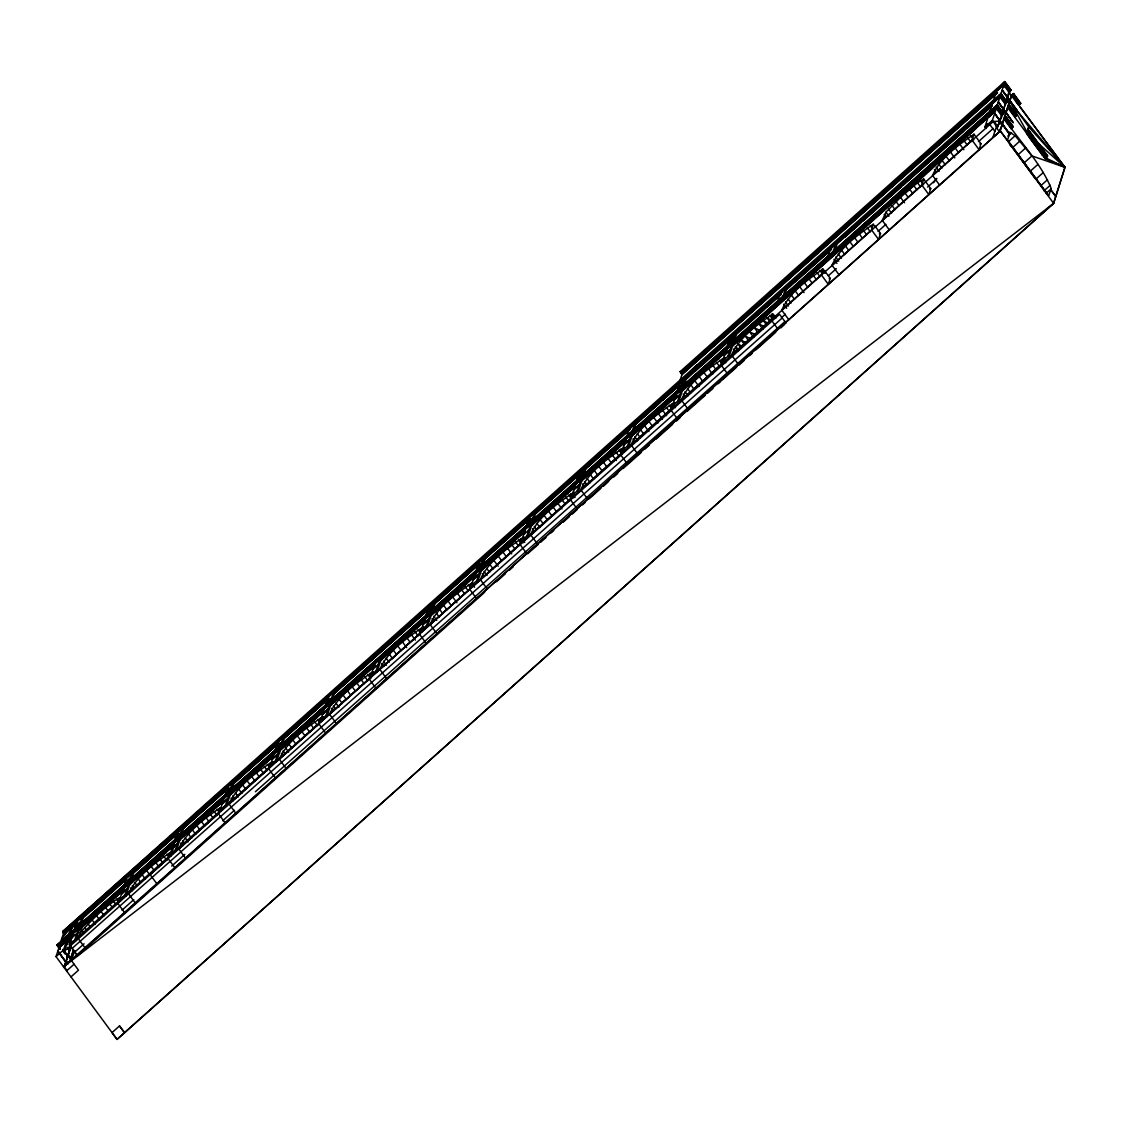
<?xml version="1.0" encoding="UTF-8"?>
<svg xmlns="http://www.w3.org/2000/svg" width="1121" height="1121" viewBox="0 0 1121 1121"><rect width="100%" height="100%" fill="white"/><g stroke="black" fill="none" stroke-linecap="round" stroke-linejoin="round"><path stroke-width="1.5" d="M61.445 939.44L63.687 933.036L62.734 931.439L157.01 847.896M64.472 934.662L62.734 931.439L63.687 933.036L63.252 932.392L999.596 96.042M71.057 938.683L76.466 933.723M74.785 927.165L80.194 922.191L74.981 927.431M67.638 947.539L69.628 950.258L71.085 945.788L67.891 955.638L71.099 945.746M80.348 922.639L75.037 927.249M126.911 889.107L121.502 894.082L126.715 888.841M125.23 882.549L130.639 877.575M176.964 843.931L171.555 848.905L176.908 844.113M175.479 837.653L180.887 832.679M221.804 803.967L227.213 798.993L222.014 804.233M225.531 792.435L230.94 787.474L225.727 792.715M227.367 799.455L222.056 804.051M231.094 787.923L225.783 792.533M272.053 759.085L277.462 754.111L272.249 759.351M275.78 747.553L281.189 742.592L275.976 747.833M277.602 754.573L272.305 759.169M322.302 714.175L327.71 709.215L322.498 714.455M326.225 702.923L331.634 697.963M372.747 669.531L378.169 664.557M422.995 624.635L428.404 619.675L423.051 624.453M426.526 612.837L431.935 607.876L426.723 613.103M432.075 608.325L426.779 612.935M473.062 579.417L478.471 574.442L473.258 579.683M482.198 562.924L477.042 567.983M523.493 534.843L528.902 529.869M532.433 518.07L527.276 523.129M573.546 489.639L578.954 484.678L573.742 489.919M577.273 478.121L582.682 473.146M623.766 444.771L629.175 439.796L623.963 445.037M674.015 399.861L679.424 394.886M683.348 383.634L677.939 388.609L683.151 383.368M729.673 349.976L724.264 354.951L729.617 350.158M733.4 338.458L727.991 343.418L733.344 338.64M579.109 485.127L573.798 489.737M1007.387 96.644L1008.844 92.132L1011.086 90.142L1004.752 81.553L1000.521 86.415M65.915 961.776L64.065 967.493L70.959 947.217M60.002 949.305L57.073 945.017L997.214 104.856L1003.477 113.655L997.214 104.856M60.03 948.1L58.18 945.437L997.101 106.383L1002.833 114.314L996.793 128.214L999.315 131.619L1002.594 124.179L1009.685 133.819L1007.527 139.957L1048.583 195.685L1051.288 188.692C1040.666 162.447 1019.76 141.821 1004.262 118.462L1007.751 107.658L1009.741 105.458L1016.845 115.099L1014.855 117.299L1016.845 115.099M68.073 963.514L66.391 961.229L65.677 961.986L57.956 950.734M1015.738 100.918L1064.95 167.323L1053.558 203.405L117.032 1039.419L56.05 956.619L59.693 945.367M60.324 943.434L61.641 939.398M63.547 949.921L67.19 938.669L73.902 934.718L68.101 939.902L64.458 951.154L63.547 949.921L56.05 956.619M73.678 931.453L76.901 921.476L77.531 922.345M123.913 889.387L123.282 888.519L73.033 933.443L69.39 944.737L70.301 945.97L71.828 941.15L70.315 945.942L64.458 951.154M64.065 967.493L67.694 956.255L62.692 949.445M484.664 592.266L77.573 955.737L69.446 944.849L74.743 939.944L78.4 928.65L79.311 929.884L76.186 939.538M79.577 925.007L82.267 916.698L83.178 917.931L80.544 926.044M75.653 941.178L74.743 939.944M70.217 959.646L73.145 950.594M69.866 961.664L70.833 958.665L67.891 955.638L71.043 945.928M73.468 950.622L70.833 958.665M78.82 937.282L81.987 927.501L79.031 929.505M120.55 901.06L119.639 899.827L123.282 888.533M123.927 886.543L127.149 876.58L127.78 877.435L129.924 875.515M119.639 899.827L124.992 895.034L128.649 883.754L174.442 844.87L173.531 843.637L169.888 854.917L170.798 856.164M129.826 880.097L132.516 871.788L133.427 873.021L131.325 879.537M126.435 894.67L129.56 884.987L174.442 844.87L171.317 854.538M129.069 892.4C137.603 875.641 154.698 863.128 170.042 852.619L168.108 858.574L150.116 874.646L157.136 884.161M174.175 841.647L177.398 831.67L178.029 832.525L180.173 830.619M169.888 854.917L175.24 850.138L178.898 838.844L223.387 801.081M179.542 836.855L182.765 826.892L183.676 828.125L181.56 834.641M223.415 801.109L179.808 840.077L176.151 851.371L175.24 850.138M180.005 839.489L178.996 838.522M179.318 847.504C187.838 830.731 204.947 818.218 220.291 807.709L218.357 813.664L178.828 848.989L185.834 858.504M222.084 808.031L221.047 811.254L220.136 810.021L223.78 798.727M224.424 796.737L227.647 786.774L228.278 787.629M225.489 805.228L229.146 793.934L230.057 795.181L226.4 806.461L225.489 805.228L220.136 810.021M229.791 791.944L233.014 781.982L233.925 783.215L231.809 789.745M229.567 802.594C238.086 785.821 255.196 773.322 270.539 762.812L268.606 768.754L229.076 804.093L236.083 813.608M272.865 761.509L271.296 766.344L270.385 765.111L274.028 753.816M274.141 753.494L277.868 741.976L278.779 743.209M275.738 760.332L279.395 749.038L280.306 750.271L276.649 761.565L275.738 760.332L270.385 765.111M280.026 747.062L283.221 737.184L284.131 738.431L281.539 746.46M279.325 759.183C287.06 741.359 305.234 728.832 320.788 717.902L318.868 723.858L279.325 759.183L286.331 768.698M323.114 716.599L321.545 721.448L320.634 720.2L324.291 708.92M324.922 706.945L328.117 697.066L329.028 698.313M325.987 715.422L329.644 704.128L330.555 705.361L326.898 716.655L325.987 715.422L320.634 720.2M330.807 700.513L333.469 692.288L334.38 693.521L332.292 699.966M330.751 704.773L329.742 703.806M329.574 714.273C337.309 696.449 355.483 683.922 371.037 672.992L369.117 678.948L329.574 714.273L336.58 723.802M373.363 671.703L371.794 676.538L370.883 675.304L374.54 664.01M376.236 670.512L379.893 659.218L380.804 660.465L377.146 671.759L376.236 670.512L370.883 675.304M379.823 669.377C387.558 651.553 405.732 639.026 421.286 628.096L419.366 634.052L379.823 669.377L386.829 678.892M423.612 626.793L422.042 631.627L421.132 630.394L424.789 619.114L425.7 620.347L380.804 660.465M425.952 615.485L428.614 607.26M426.484 625.616L430.142 614.322L431.053 615.555L427.395 626.849L426.484 625.616L421.132 630.394M431.305 610.707L433.967 602.467L434.878 603.715L432.79 610.188M437.092 633.982L430.072 624.467C437.807 606.643 455.981 594.116 471.535 583.186L474.533 587.264M430.072 624.467L469.615 589.142L471.535 583.186M473.342 583.509L472.291 586.731L471.38 585.498L475.038 574.204L475.949 575.437M476.733 580.706L480.391 569.412L481.301 570.645L477.644 581.939L476.733 580.706L471.38 585.498M480.965 567.632L484.188 557.683L485.099 558.917L483.039 565.292M480.32 579.571C488.055 561.747 506.23 549.206 521.783 538.29L519.864 544.231L480.32 579.571L487.341 589.086M524.11 536.987L522.54 541.821L521.629 540.588L525.287 529.294M526.015 527.038L529.056 517.622L529.967 518.855M526.982 535.796L530.639 524.516L531.55 525.749L527.907 537.043L526.982 535.796L521.629 540.588M531.368 522.246L534.409 512.829L535.32 514.063L533.302 520.354M530.569 534.661C538.304 516.837 556.478 504.31 572.032 493.38L570.113 499.335L530.569 534.661L537.59 544.175M574.358 492.077L572.789 496.925L571.878 495.678L575.535 484.398M576.25 482.156L579.291 472.74L580.202 473.973M577.231 490.9L580.888 479.606L581.799 480.839L578.156 492.133L577.231 490.9L571.878 495.678M583.537 475.472L585.568 469.195L584.658 467.947L581.098 478.947L582.009 480.18M580.818 489.751C588.553 471.927 606.727 459.4 622.281 448.47L620.361 454.425L580.818 489.751L587.838 499.265M624.565 447.209L622.996 452.043L622.085 450.81L625.742 439.53M626.485 437.288L629.54 427.872L630.45 429.105M627.452 446.032L631.095 434.738L632.006 435.971L628.363 447.265L627.452 446.032L622.085 450.81M631.852 432.496L634.892 423.079L635.803 424.313L633.771 430.604M638.045 454.397L631.039 444.883C638.76 427.059 656.934 414.532 672.488 403.602L675.487 407.68M631.039 444.883L670.568 409.557L672.488 403.602M674.814 402.313L673.245 407.147L672.334 405.914L675.991 394.62L676.902 395.853L632.006 435.971M676.187 394.017L679.732 383.032M677.701 401.122L681.344 389.828L682.255 391.075L678.611 402.355L677.701 401.122L672.334 405.914M682.044 387.67L685.099 378.239L686.01 379.473L683.978 385.764M688.294 409.501L681.288 399.987C689.009 382.163 707.183 369.622 722.737 358.706L725.735 362.784M681.288 399.987L720.817 364.647L722.737 358.706M725.063 357.403L723.493 362.237L722.583 361.004L726.24 349.71L727.151 350.957M726.926 347.58L729.967 338.15L730.598 339.004M727.949 356.212L731.593 344.932L732.503 346.165L728.86 357.459L727.949 356.212L722.583 361.004M732.293 342.788L735.334 333.371L736.245 334.604L734.213 340.868M732.686 345.59L750.65 329.518M731.537 355.077C739.257 337.253 757.432 324.726 772.986 313.796L771.066 319.751L731.537 355.077L738.543 364.591M777.175 302.698L780.216 293.282L781.127 294.515M782.528 297.92L785.569 288.489L786.48 289.722L784.462 295.972M781.785 310.167C789.506 292.343 807.681 279.816 823.234 268.886L821.315 274.841L781.785 310.167L788.792 319.681M827.41 257.83L830.451 248.4L831.081 249.254M832.763 253.038L835.818 243.621L836.728 244.854L834.711 251.09M833.197 255.756L832.258 254.607M832.034 265.271C839.755 247.447 857.929 234.906 873.483 223.99L871.563 229.945L832.034 265.271L839.04 274.785M824.243 270.245L830.241 278.4L828.321 284.356L821.315 274.841M889.289 229.875L882.283 220.361L885.954 212.163L900.527 197.366L975.718 128.817M874.492 225.349L880.489 233.504L878.57 239.46L871.563 229.945M882.283 220.361L921.812 185.035L923.732 179.08L917.538 182.793L905.123 193.176L908.122 197.254M939.538 184.979L932.532 175.451C940.253 157.641 958.427 145.099 973.981 134.184L980.987 143.698L979.067 149.639L71.45 960.389L74.757 950.468M923.732 179.08L930.738 188.594L928.819 194.55L921.812 185.035M60.212 949.123L57.003 945.227L997.101 106.383L997.017 107.588L58.909 946.04L974.794 127.57M932.532 175.451L972.061 140.125L973.981 134.184M992.435 103.749L785.022 289.596L992.435 103.749L988.932 114.538L995.182 108.947M993.136 101.521L996.261 91.838L997.172 93.071M987.265 123.758L985.835 128.186L984.939 126.967L988.75 115.169L989.647 116.374M1000.899 93.449L1007.162 102.263L1000.899 93.449L999.035 95.271L1000.016 96.77L63.575 933.457L64.682 934.059L63.757 932.784L64.738 934.073M995.658 94.234L682.044 374.372L680.153 371.64L1004.752 81.553M984.939 126.967L992.435 120.269L996.261 108.457L1001.557 115.645M996.863 106.481L999.918 97.037L1005.243 104.253L1001.74 115.057L1003.547 113.445M996.793 128.214L1000.072 120.76L994.775 113.571L1009.39 134.212M998.433 102.193L1003.743 109.41L1003.071 110.026M1000.759 95.075L1006.532 102.908L1005.243 104.253M999.315 131.619L1002.594 124.179L1001.908 124.781L999.4 121.376L1007.597 97.471L1002.286 90.255L1028.77 126.897L1064.95 167.323L1053.642 203.349L117.032 1039.419L112.03 1032.623L119.527 1025.925L124.529 1032.707L119.527 1025.925M1009.769 91.74L1004.332 84.257L1009.769 91.74L1005.425 103.65M1004.598 83.192L1009.853 91.474M1006.013 103.37L1000.703 96.168L1005.929 103.636M996.877 125.188L992.996 137.196L1000.338 130.989L978.899 150.144M992.435 120.269L997.312 127.836L1000.072 120.76L999.4 121.376M1003.743 109.41L1003.127 109.844L1005.579 113.431L1006.322 112.646L1013.118 122.679L998.489 102.011M1002.44 123.17L1011.366 95.537L1013.594 93.547L1020.628 103.398L1018.695 105.388L1011.604 95.761L1013.594 93.547M1004.066 119.064L1011.17 128.705L1012.445 127.374L1005.383 117.621L1004.066 119.064L1000.254 130.877L1048.583 195.685M1007.947 107.07L1011.604 95.761M1010.063 101.058L1017.209 110.531M1009.04 106.313L1016.172 115.841M1006.055 116.85L1013.09 126.715L1006.055 116.85L1004.262 118.462M1009.685 133.819L1009.615 132.124L1015.122 135.753L1031.909 155.917L1064.95 167.323L1019.76 106.677M1011.17 128.705L1013.16 126.491M1013.118 122.679L998.236 102.235M1018.695 105.388L1020.699 103.188M1045.529 156.099L1044.169 157.543L1027.382 134.758L1028.742 133.315L1027.747 131.956L1028.91 130.372L1047.673 155.861L1045.262 158.593L1044.268 157.234L1045.529 156.099L1046.538 157.458M1027.382 134.758L1028.742 133.315M1043.525 153.381L1042.166 154.824L1043.525 153.381L1028.644 133.623M1046.944 156.716L1028.125 131.381M988.89 117.257L994.803 111.385L732.503 346.165M68.479 934.802L71.198 926.605L1000.703 96.168M69.376 936.035L72.108 927.824L76.676 923.746M680.153 371.64L682.437 374.092M997.536 92.749L681.946 374.638L681.05 373.027L1003.645 84.874L1004.766 86.107L1003.407 84.257M679.34 382.513L682.157 374.022L680.223 371.429M72.15 948.38L782.29 317.888M74.911 951.981L84.089 943.77M77.573 955.737L69.46 944.779L779.571 314.342L786.087 323.156M1050.923 190.052L1055.744 196.343M933.555 182.737L936.553 178.421M72.024 937.352L66.363 945.269L65.452 944.022M61.767 939.16L71.198 926.605L72.108 927.824M80.25 932.854C91.88 919.668 104.673 906.525 119.793 897.529L117.873 903.456L124.879 912.97M693.745 368.795L697.08 365.096L691.363 371.051M1009.867 101.114L1009.39 101.661L1006.924 98.088M63.575 933.457L71.198 926.605M133.413 873.063L177.735 833.365M181.644 829.876L228.572 787.839M232.481 784.336L278.877 742.887M282.786 739.384L328.453 698.495M332.853 694.445L431.501 606.181M434.107 603.841L479.774 562.952M481.455 561.369L529.687 518.168M533.596 514.665L782.416 291.866M232.439 784.602L278.064 743.727M283.277 739.047L328.481 698.705M332.937 694.572L431.529 606.363M434.135 604.023L479.788 563.106M481.624 561.579L529.743 518.252M533.736 514.861L631.109 427.521M634.01 424.845L782.416 291.936M1004.626 83.08L680.671 372.522L1003.435 84.145L1002.875 83.388M680.951 373.307L1004.332 84.257M1004.108 86.878L1005.453 85.49L1004.682 86.373M1002.286 90.255L1017.153 110.699M63.645 933.162L63.196 932.532L1000.801 94.963M63.196 932.532L676.902 385.386M993.865 102.011L996.359 99.783M634.416 423.822L637.022 421.482M667.037 394.662L669.657 392.322M230.422 785.709L233.644 782.836M430.31 607.162L433.533 604.289M481.596 561.411L484.818 558.538M681.442 382.934L684.651 380.061M733.821 336.132L735.965 334.226M90.843 910.756L124.781 880.447M141.75 865.286L175.675 834.963M191.341 820.978L226.582 789.492M242.248 775.508L270.96 749.851M273.566 747.511L276.172 745.185M291.838 731.2L302.278 721.868M304.884 719.528L327.08 699.714M342.746 685.716L366.231 664.725M368.837 662.399L397.549 636.742M400.169 634.416L427.577 609.936M443.229 595.938L477.168 565.629M492.834 551.63L528.075 520.144M535.894 513.152L577.665 475.836M584.195 470.007L628.559 430.366M635.089 424.537L659.891 402.383L634.948 424.355M695.104 370.925L727.683 341.821M744.624 326.687L764.172 309.228M766.778 306.902L778.506 296.434M794.144 282.464L796.751 280.138M799.357 277.812L828.027 252.197M844.968 237.063L860.606 223.093M863.212 220.767L901.004 187.011M903.61 184.685L932.28 159.07M934.886 156.744L963.556 131.143M967.465 127.654L990.922 106.691M83.164 917.945L126.771 878.99M131.269 874.983L178.295 832.973M183.648 828.195L228.53 788.105M233.883 783.313L277.49 744.372M284.131 738.445L327.724 699.49M334.366 693.563L428.18 609.768M434.85 603.813L479.732 563.723M485.085 558.945L528.145 520.48M534.661 514.651L580.328 473.875M584.237 470.372L629.904 429.581M635.117 424.929L679.48 385.302M686.01 379.473L729.799 340.35M736.245 334.604L781.323 294.333M831.572 249.451L786.48 289.722L785.569 288.489M992.029 106.131L836.448 244.476M1008.774 92.356L1011.086 90.142L1004.682 81.777M677.729 388.328L683.095 383.55M276.032 747.651L281.385 742.859M476.986 568.165L482.394 563.19M527.22 523.311L532.629 518.35M728.188 343.699L733.596 338.724M57.003 945.227L997.144 105.066M58.138 945.549L60.114 948.016L58.18 945.437L974.878 127.304M89.764 920.117L121.825 891.461M137.449 877.505L172.073 846.565M183.844 836.042L223.611 800.506M272.571 756.759L230.155 794.845L229.245 793.612M322.82 711.849L280.404 749.949L279.493 748.702M328.607 706.678L372.452 667.499M378.968 661.67L392 650.026M394.606 647.7L423.276 622.071M465.874 584.013L431.151 615.233L430.24 613.986M469.727 580.58L473.566 577.133M498.453 554.895L481.413 570.323L480.489 569.09M501.073 552.569L524.558 531.578M532.391 524.572L571.528 489.597M580.664 481.427L625.028 441.786M631.557 435.943L674.618 397.465M682.451 390.472L708.108 367.548M710.672 365.25L724.783 352.653M754.503 326.085L794.495 290.339M797.059 288.055L803.477 282.324M806.041 280.026L940.239 160.107M942.845 157.767L971.571 132.11M974.177 129.77L987.223 118.111M79.311 929.884L124.193 889.78M230.057 795.181L273.664 756.199M278.162 752.191L323.913 711.303M330.555 705.361L375.451 665.243M431.053 615.555L474.659 576.586M481.301 570.645L524.908 531.676M531.55 525.749L575.157 486.78M579.655 482.759L626.653 440.763M682.255 391.075L725.862 352.092M422.799 624.369L428.208 619.395M1005.005 104.029L1007.233 102.039M121.306 893.801L126.659 889.023M322.554 714.273L327.907 709.481M473.314 579.501L478.667 574.723M674.211 400.127L679.62 395.167M724.46 355.217L729.869 350.256M994.775 113.571L1009.629 133.988M57.661 951.112L67.582 964.06M171.751 849.172L177.16 844.211M1007.513 107.448L1009.741 105.458M70.273 945.97L993.332 121.474L999.778 121.166L1001.81 124.907M781.421 317.733L785.415 314.174M828.405 275.738L836.322 268.676M878.009 231.416L885.926 224.34M927.599 187.095L936.834 178.842M978.507 141.596L993.262 128.411M66.601 957.04L67.694 956.255M63.561 966.806L1000.338 130.989L1053.642 203.349L63.561 966.806L71.057 960.108L78.484 970.183L70.973 976.895M496.421 581.785L505.543 573.63M509.466 570.127L513.376 566.637M527.809 553.606L538.164 544.498M540.784 542.172L545.997 537.505M551.21 532.853L553.83 530.513M562.966 522.372L569.482 516.543M572.088 514.217L577.385 509.326M582.528 504.884L585.218 502.348M589.128 498.845L600.87 488.364M603.406 486.248L608.703 481.371M613.846 476.929L617.755 473.44M623.052 468.564L641.254 452.464M645.164 448.975L649.157 445.261M655.673 439.432L672.642 424.284M676.481 421.02L680.461 417.306M686.991 411.477L705.179 395.391M707.799 393.051L713.012 388.398M718.239 383.732L720.845 381.406M722.218 380.019L736.567 367.212M739.103 365.096L744.4 360.219M749.543 355.777L752.233 353.227M756.143 349.738L775.718 332.25M780.861 327.822L784.784 324.319M66.573 970.912L74.07 964.214M1007.821 136.075L1011.562 132.726M1008.872 141.344L1015.122 135.753M1028.91 130.372L1026.472 133.077L1027.747 131.956M1043.259 172.55L1035.762 179.248L1012.501 147.664L1019.998 140.952M1030.745 136.033L1029.386 137.477L1042.264 154.516M1018.246 154.572L1025.757 147.874M1024.342 162.671L1031.909 155.917M1030.409 171.079L1037.906 164.381M1041.255 185.301L1047.504 179.71M1044.001 190.836L1050.251 185.245M1046.285 193.162L1051.288 188.692M1050.98 189.883L1055.688 196.525M159.63 845.57L164.871 840.932M170.112 836.294L187.123 821.203M191.06 817.727L198.907 810.763M205.465 804.962L218.553 793.36M222.49 789.871L230.337 782.906M236.881 777.105L240.819 773.63M246.06 768.992L249.983 765.503M253.906 762.028L261.768 755.064M269.629 748.099L272.235 745.773M285.337 734.171L291.88 728.37M311.526 710.966L314.146 708.64M319.387 704.002L323.31 700.527M342.956 683.123L345.562 680.797M352.12 674.996L356.044 671.507M374.372 655.267L376.992 652.94M384.853 645.99L387.474 643.664M405.802 627.424L408.422 625.098M416.283 618.133L418.89 615.821M426.751 608.857L429.371 606.531M498.775 545.03L501.395 542.704M538.052 510.223L543.293 505.585M561.621 489.331L565.545 485.855M569.482 482.366L576.026 476.565M593.051 461.488L596.975 457.999M600.912 454.523L617.923 439.432M624.481 433.631L628.405 430.156M121.993 910.182L133.791 899.645M171.681 866.071L184.797 854.37M222.687 820.782L234.485 810.245M255.378 791.762L785.05 321.461M979.866 144.006L980.987 143.698M929.617 188.917L930.738 188.594M879.368 233.827L880.489 233.504M829.12 278.723L830.241 278.4M755.554 334.492L749.781 332.068L753.718 337.309M751.014 338.752L745.353 336.272L748.296 340.252M760.15 330.429L754.377 327.893L757.362 331.746M745.983 342.536L741.317 340.28L744.246 344.301M764.55 326.715L758.889 323.927L762.911 329.098M742.284 346.347L737.87 343.867L740.813 347.93M768.502 323.535L763.107 320.41L766.147 324.305M739.3 349.64L735.208 346.865L738.178 350.943M771.823 321.068L766.792 317.509L769.833 321.433M735.937 351.195L733.456 349.121L735.46 351.84M1036.561 141.792L1064.95 167.323L1045.262 158.593L1045.529 157.795L1064.95 167.323L1016.971 110.741M1009.573 144.539L1012.501 147.664M769.763 315.379L771.794 318.014M771.865 314.118L774.891 318.126M681.05 373.027L682.044 374.372M989.24 123.772L994.873 131.409M63.841 950.146L69.572 957.923M1013.524 93.772L1020.628 103.398M1012.389 94.851L1019.493 104.491M1012.305 95.117L1019.409 104.757M1011.366 95.537L1003.771 85.14L1000.114 96.434L999.105 95.061L62.664 931.663L63.687 933.036M1028.812 130.667L1047.575 156.155M1009.671 105.668L1016.775 115.309M1027.873 131.591L1046.65 157.094M1043.427 153.689L1045.431 156.408M1008.508 106.789L1015.612 116.43M1008.424 107.056L1015.528 116.696M1028.742 134.968L1009.811 101.282M1030.073 136.818L1032.133 139.621M1034.669 143.026L1038.621 148.378M1042.46 153.619L1044.52 156.422M1009.979 109.816L1014.029 115.323M1007.751 107.658L1027.481 134.436M1002.314 114.776L997.017 107.588L1002.23 115.043M1004.822 118.195L1011.913 127.836M1004.724 118.476L1011.829 128.102M1031.6 155.525L1032.189 156.323M994.481 121.909L996.079 124.095M970.758 135.753L973.757 139.831M972.061 140.125L979.067 149.639M967.787 137.897L970.786 141.975M964.102 140.798L967.101 144.875M959.884 144.315L963.892 149.752M955.372 148.266L958.371 152.344M950.776 152.456L954.784 157.893M946.348 156.66L949.347 160.737M942.313 160.653L945.311 164.731M938.866 164.255L941.864 168.332M936.203 167.253L939.202 171.331M932.672 165.207L933.317 166.076M934.452 169.509L936.455 172.228M927.319 170L927.95 170.868M920.509 180.663L923.508 184.741M917.538 182.793L920.537 186.871M913.853 185.694L916.852 189.771M909.635 189.225L912.648 193.302M900.527 197.366L904.535 202.803M896.099 201.57L899.098 205.647M892.064 205.563L895.062 209.641M888.617 209.151L891.615 213.228M885.954 212.163L888.953 216.241M884.203 214.405L886.207 217.124M870.26 225.559L872.264 228.278M867.29 227.703L870.288 231.781M863.604 230.604L866.603 234.681M859.387 234.121L862.399 238.198M854.875 238.072L857.873 242.164M850.279 242.262L853.291 246.34M845.851 246.466L848.849 250.544M841.815 250.473L844.814 254.551M838.368 254.061L841.367 258.138M835.706 257.059L838.704 261.137M833.954 259.315L836.953 263.393M822.113 269.208L825.112 273.286M820.012 270.469L822.015 273.188M817.041 272.599L820.04 276.677M813.356 275.514L816.354 279.591M809.138 279.031L812.15 283.109M804.626 282.982L807.624 287.06M800.03 287.172L804.037 292.609M795.602 291.376L798.6 295.454M791.566 295.369L794.565 299.447M788.119 298.971L791.118 303.048M785.457 301.969L788.455 306.047M783.705 304.225L786.704 308.303M773.994 315.155L775.998 317.874M771.066 319.751L778.072 329.266M719.514 360.275L722.513 364.353M720.817 364.647L727.823 374.162M716.543 362.419L719.542 366.497M712.858 365.32L715.857 369.398M708.64 368.837L712.648 374.274M704.128 372.789L707.127 376.866M699.532 376.978L702.531 381.056M695.104 381.182L699.112 386.619M691.068 385.19L694.067 389.267M687.621 388.777L690.62 392.854M684.959 391.775L687.958 395.853M683.207 394.031L685.211 396.75M669.265 405.185L672.264 409.263M670.568 409.557L677.574 419.072M666.294 407.315L669.293 411.393M662.609 410.216L666.617 415.667M658.391 413.747L662.399 419.184M653.879 417.699L657.887 423.135M649.283 421.888L652.282 425.966M644.855 426.092L648.863 431.529M640.82 430.086L643.818 434.163M637.373 433.687L640.371 437.765M634.71 436.686L637.709 440.763M631.333 434.079L632.244 435.312M632.959 438.928L634.962 441.646M621.16 448.792L623.15 451.511M619.058 450.053L622.057 454.131M620.361 454.425L627.368 463.94M616.088 452.183L619.086 456.261M612.402 455.098L616.396 460.535M608.185 458.615L611.183 462.693M603.673 462.567L606.671 466.644M599.076 466.756L602.075 470.834M594.648 470.96L597.647 475.038M590.599 474.954L593.612 479.031M587.166 478.555L590.164 482.633M584.503 481.554L586.507 484.272M582.752 483.81L584.756 486.528M573.027 494.739L575.031 497.458M570.911 493.702L573.91 497.78M568.809 494.964L570.799 497.682M570.113 499.335L577.119 508.85M565.839 497.093L568.837 501.171M562.153 499.994L565.152 504.072M557.936 503.511L561.943 508.948M553.424 507.477L556.422 511.554M548.828 511.652L551.826 515.73M544.4 515.856L547.398 519.934M540.35 519.864L543.363 523.941M536.917 523.451L539.916 527.529M534.255 526.45L536.258 529.168M532.503 528.706L534.507 531.424M522.778 539.649L524.782 542.368M520.662 538.598L523.661 542.676M518.561 539.86L520.55 542.578M519.864 544.231L526.87 553.746M515.59 542.004L518.589 546.081M511.905 544.904L514.903 548.982M507.687 548.421L511.694 553.858M503.175 552.373L506.174 556.45M498.579 556.562L501.577 560.64M494.151 560.766L498.158 566.203M490.101 564.76L493.114 568.837M486.668 568.361L489.667 572.439M479.452 563.331L478.821 562.476L475.136 573.868L476.047 575.115M484.006 571.36L487.004 575.437M482.254 573.616L484.258 576.334M468.312 584.77L470.302 587.488M469.615 589.142L476.621 598.656M465.341 586.9L468.34 590.977M461.656 589.8L464.655 593.878M457.438 593.331L460.437 597.409M452.926 597.283L456.92 602.72M448.33 601.473L451.329 605.55M443.902 605.676L446.901 609.754M439.852 609.67L442.865 613.748M436.419 613.271L439.418 617.349M433.757 616.27L436.756 620.347M432.005 618.512L434.009 621.23M418.049 629.666L420.053 632.384M419.366 634.052L426.372 643.566M415.092 631.81L418.091 635.887M411.407 634.71L415.401 640.147M407.189 638.227L410.188 642.305M402.677 642.193L406.671 647.63M398.081 646.369L401.08 650.446M393.653 650.572L396.652 654.65M389.604 654.58L392.616 658.658M386.17 658.167L389.169 662.245M383.508 661.166L386.507 665.243M381.757 663.422L383.76 666.14M369.916 673.315L371.906 676.033M367.8 674.576L370.813 678.653M369.117 678.948L376.124 688.462M364.829 676.72L367.842 680.797M361.144 679.62L364.157 683.698M356.94 683.137L359.939 687.215M352.428 687.089L355.427 691.167M347.832 691.279L350.831 695.356M343.404 695.482L346.403 699.56M339.355 699.476L342.367 703.554M335.922 703.077L338.92 707.155M333.259 706.076L335.249 708.794M331.508 708.332L333.498 711.05M317.551 719.486L319.555 722.204M318.868 723.858L325.875 733.372M314.581 721.616L317.593 725.693M310.895 724.516L313.908 728.594M306.692 728.047L309.69 732.125M302.18 731.999L305.178 736.077M297.583 736.189L300.582 740.266M293.156 740.378L296.154 744.456M289.106 744.386L292.119 748.464M285.673 747.973L288.672 752.051M283.01 750.972L285 753.704M281.259 753.228L283.249 755.946M267.302 764.382L269.306 767.1M268.606 768.754L275.626 778.282M264.332 766.526L267.344 770.603M260.647 769.426L263.659 773.504M256.443 772.944L259.441 777.021M251.931 776.895L254.929 780.973M247.335 781.085L250.333 785.162M242.907 785.289L245.905 789.366M238.857 789.296L241.87 793.374M235.424 792.883L238.423 796.961M232.762 795.882L234.751 798.6M231.01 798.138L233 800.856M217.054 809.292L219.057 812.01M218.357 813.664L225.377 823.178M214.083 811.422L217.096 815.499M210.398 814.336L213.41 818.414M206.194 817.854L209.193 821.931M201.682 821.805L204.681 825.883M197.086 825.995L200.084 830.072M192.658 830.199L195.657 834.276M188.608 834.192L191.621 838.27M185.175 837.793L188.174 841.871M182.499 840.792L184.503 843.51M178.898 838.844L179.808 840.077M180.761 843.034L182.751 845.766M173.643 843.3L174.554 844.533M166.805 854.202L168.809 856.92M168.108 858.574L175.128 868.088M163.834 856.332L166.847 860.41M160.149 859.232L163.162 863.31M155.945 862.75L158.944 866.827M151.433 866.715L154.432 870.793M146.837 870.891L149.836 874.969M142.409 875.095L145.408 879.172M138.359 879.102L140.363 881.821M134.926 882.689L136.93 885.408M132.25 885.688L134.254 888.407M128.649 883.754L129.56 884.987M130.512 887.944L132.502 890.663M128.593 893.885L135.599 903.4M123.394 888.21L124.305 889.443M124.992 895.034L125.902 896.282M116.556 899.098L118.56 901.816M113.585 901.242L115.589 903.96M109.9 904.143L111.904 906.861M105.696 907.66L107.7 910.378M101.184 911.611L104.183 915.689M96.588 915.801L99.587 919.879M92.16 920.005L95.159 924.082M88.111 923.998L90.114 926.717M84.678 927.599L86.681 930.318M82.001 930.598L84.005 933.317M78.498 928.328L79.409 929.561M78.344 938.753L85.35 948.268M67.19 938.669L68.101 939.902M67.442 947.581L69.446 950.3M67.386 947.763L69.39 950.468L67.708 947.343M63.014 951.211L65.018 953.943M57.073 945.017L58.993 947.623M66.335 961.398L68.017 963.668M58.712 952.304L65.733 961.818M64.486 967.115L67.008 970.534M773.84 315.183L775.536 317.958M1028.77 126.897L1026.976 132.586L1028.77 126.897M1012.922 94.304L1019.984 104.057L1012.922 94.304M1045.529 157.767L1045.262 158.593L1045.557 157.823M59.945 946.769L59.679 947.595L65.579 941.724L59.945 946.769M678.163 386.058L662.497 400.057L678.163 386.058M70.847 958.735L68.339 955.33L70.847 958.735"/></g></svg>
